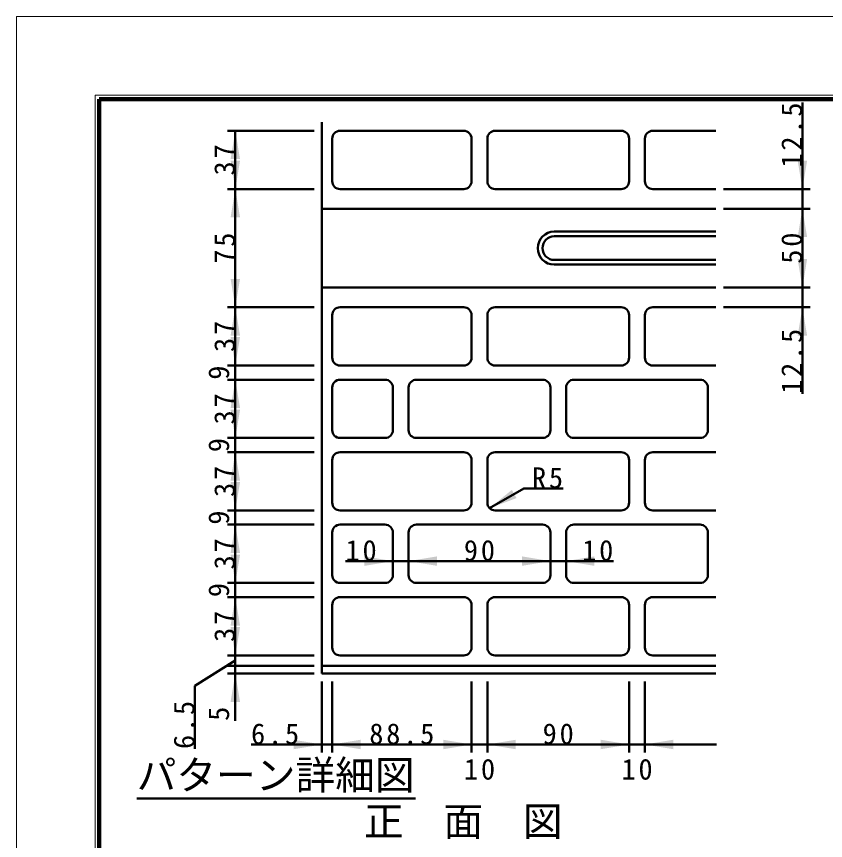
# Model space of a CAD drawing. Units: millimetres, scale not verified, with parts at other scales. Extents: x -2102 to 2102, y -1485 to 1485.
# Drawn here: x -2102 to -1075, y 439 to 1485 of the extents above; entities that cross this region are included whole.
import ezdxf
from ezdxf.enums import TextEntityAlignment as Align

# ---------------------------------------------------------------- set-up
doc = ezdxf.new("R2010")
doc.units = ezdxf.units.MM
doc.header["$LTSCALE"] = 5
doc.layers.add('0-0_V-nasSTD', color=7, linetype='Continuous', lineweight=35)
doc.layers.add('0-1_0', color=7, linetype='Continuous', lineweight=50)
doc.styles.add('ＭＳ ゴシック', font='')
doc.styles.get('ＭＳ ゴシック').set_extended_font_data('MS Gothic')

msp = doc.modelspace()

# ---------------------------------------------------------------- linework, layer by layer
at = {"layer": '0-0_V-nasSTD', "lineweight": 100}
msp.add_line((-1997.5, 1380), (-1997.5, -1380), dxfattribs=at)
at = {"layer": '0-0_V-nasSTD', "lineweight": 50}
msp.add_line((-1714.642, 651), (-1714.642, 1351), dxfattribs=at)
at = {"layer": '0-0_V-nasSTD', "lineweight": 18}
for points in [[(-2102.5, -1485), (-2102.5, 1485), (2102.5, 1485), (2102.5, -1485)], [(-2002.5, -1385), (-2002.5, 1385), (2002.5, 1385), (2002.5, -1385)]]:
    msp.add_lwpolyline(points, close=True, dxfattribs=at)
at = {"layer": '0-0_V-nasSTD', "lineweight": 100}
msp.add_lwpolyline([(1997.5, -1380), (1997.5, 1380), (-1997.5, 1380)], dxfattribs=at)
at = {"layer": '0-0_V-nasSTD'}
for points in [[(-1830.642, 1304), (-1824.642, 1340), (-1818.642, 1304)], [(-1830.642, 1302), (-1824.642, 1266), (-1818.642, 1302)], [(-1110.642, 1302), (-1104.642, 1266), (-1098.642, 1302)], [(-1830.642, 1230), (-1824.642, 1266), (-1818.642, 1230)], [(-1110.642, 1205), (-1104.642, 1241), (-1098.642, 1205)], [(-1110.642, 1177), (-1104.642, 1141), (-1098.642, 1177)], [(-1830.642, 1152), (-1824.642, 1116), (-1818.642, 1152)], [(-1830.642, 1080), (-1824.642, 1116), (-1818.642, 1080)], [(-1110.642, 1080), (-1104.642, 1116), (-1098.642, 1080)], [(-1830.642, 1078), (-1824.642, 1042), (-1818.642, 1078)], [(-1830.642, 988), (-1824.642, 1024), (-1818.642, 988)], [(-1830.642, 986), (-1824.642, 950), (-1818.642, 986)], [(-1830.642, 896), (-1824.642, 932), (-1818.642, 896)], [(-1830.642, 894), (-1824.642, 858), (-1818.642, 894)], [(-1501.713, 860.929), (-1473.536, 884.125), (-1467.536, 873.733)], [(-1830.642, 804), (-1824.642, 840), (-1818.642, 804)], [(-1830.642, 802), (-1824.642, 766), (-1818.642, 802)], [(-1660.642, 787.742), (-1660.642, 799.742), (-1624.642, 793.742)], [(-1604.642, 793.742), (-1568.642, 787.742), (-1568.642, 799.742)], [(-1460.642, 787.742), (-1460.642, 799.742), (-1424.642, 793.742)], [(-1404.642, 793.742), (-1368.642, 787.742), (-1368.642, 799.742)], [(-1830.642, 712), (-1824.642, 748), (-1818.642, 712)], [(-1830.642, 710), (-1824.642, 674), (-1818.642, 710)], [(-1830.642, 615), (-1824.642, 651), (-1818.642, 615)], [(-1750.642, 555), (-1750.642, 567), (-1714.642, 561)], [(-1701.642, 561), (-1665.642, 555), (-1665.642, 567)], [(-1560.642, 555), (-1560.642, 567), (-1524.642, 561)], [(-1504.642, 561), (-1468.642, 555), (-1468.642, 567)], [(-1360.642, 555), (-1360.642, 567), (-1324.642, 561)], [(-1304.642, 561), (-1268.642, 555), (-1268.642, 567)]]:
    msp.add_solid(points, dxfattribs=at)
at = {"layer": '0-1_0'}
for p, q in [((-1104.642, 1266), (-1104.642, 1376)), ((-1724.642, 1340), (-1834.642, 1340)), ((-1824.642, 1266), (-1824.642, 1340)), ((-1534.642, 1340), (-1691.642, 1340)), ((-1334.642, 1340), (-1494.642, 1340)), ((-1214.642, 1340), (-1294.642, 1340)), ((-1701.642, 1330), (-1701.642, 1276)), ((-1524.642, 1276), (-1524.642, 1330)), ((-1504.642, 1330), (-1504.642, 1276)), ((-1324.642, 1276), (-1324.642, 1330)), ((-1304.642, 1330), (-1304.642, 1276)), ((-1724.642, 1266), (-1834.642, 1266)), ((-1824.642, 1116), (-1824.642, 1266)), ((-1691.642, 1266), (-1534.642, 1266)), ((-1494.642, 1266), (-1334.642, 1266)), ((-1294.642, 1266), (-1214.642, 1266)), ((-1204.642, 1266), (-1094.642, 1266)), ((-1104.642, 1241), (-1104.642, 1266)), ((-1214.642, 1241), (-1714.642, 1241)), ((-1204.642, 1241), (-1094.642, 1241)), ((-1104.642, 1141), (-1104.642, 1241)), ((-1419.642, 1212), (-1214.642, 1212)), ((-1419.642, 1206), (-1214.642, 1206)), ((-1419.642, 1176), (-1214.642, 1176)), ((-1419.642, 1170), (-1214.642, 1170)), ((-1714.642, 1141), (-1214.642, 1141)), ((-1204.642, 1141), (-1094.642, 1141)), ((-1104.642, 1116), (-1104.642, 1141)), ((-1724.642, 1116), (-1834.642, 1116)), ((-1824.642, 1042), (-1824.642, 1116)), ((-1691.642, 1116), (-1534.642, 1116)), ((-1494.642, 1116), (-1334.642, 1116)), ((-1294.642, 1116), (-1214.642, 1116)), ((-1204.642, 1116), (-1094.642, 1116)), ((-1104.642, 1006), (-1104.642, 1116)), ((-1701.642, 1052), (-1701.642, 1106)), ((-1524.642, 1106), (-1524.642, 1052)), ((-1504.642, 1052), (-1504.642, 1106)), ((-1324.642, 1106), (-1324.642, 1052)), ((-1304.642, 1052), (-1304.642, 1106)), ((-1724.642, 1042), (-1834.642, 1042)), ((-1824.642, 1024), (-1824.642, 1042)), ((-1534.642, 1042), (-1691.642, 1042)), ((-1334.642, 1042), (-1494.642, 1042)), ((-1214.642, 1042), (-1294.642, 1042)), ((-1724.642, 1024), (-1834.642, 1024)), ((-1824.642, 950), (-1824.642, 1024)), ((-1634.642, 1024), (-1691.642, 1024)), ((-1434.642, 1024), (-1594.642, 1024)), ((-1234.642, 1024), (-1394.642, 1024)), ((-1701.642, 1014), (-1701.642, 960)), ((-1624.642, 960), (-1624.642, 1014)), ((-1604.642, 1014), (-1604.642, 960)), ((-1424.642, 960), (-1424.642, 1014)), ((-1404.642, 1014), (-1404.642, 960)), ((-1224.642, 960), (-1224.642, 1014)), ((-1724.642, 950), (-1834.642, 950)), ((-1724.642, 950), (-1834.642, 950)), ((-1824.642, 932), (-1824.642, 950)), ((-1691.642, 950), (-1634.642, 950)), ((-1594.642, 950), (-1434.642, 950)), ((-1394.642, 950), (-1234.642, 950)), ((-1724.642, 932), (-1834.642, 932)), ((-1824.642, 858), (-1824.642, 932)), ((-1534.642, 932), (-1691.642, 932)), ((-1334.642, 932), (-1494.642, 932)), ((-1214.642, 932), (-1294.642, 932)), ((-1701.642, 922), (-1701.642, 868)), ((-1524.642, 868), (-1524.642, 922)), ((-1504.642, 922), (-1504.642, 868)), ((-1324.642, 868), (-1324.642, 922)), ((-1304.642, 922), (-1304.642, 868)), ((-1458.412, 885.929), (-1501.713, 860.929)), ((-1408.412, 885.929), (-1458.412, 885.929)), ((-1724.642, 858), (-1834.642, 858)), ((-1724.642, 858), (-1834.642, 858)), ((-1824.642, 840), (-1824.642, 858)), ((-1691.642, 858), (-1534.642, 858)), ((-1494.642, 858), (-1334.642, 858)), ((-1294.642, 858), (-1214.642, 858)), ((-1724.642, 840), (-1834.642, 840)), ((-1824.642, 766), (-1824.642, 840)), ((-1634.642, 840), (-1691.642, 840)), ((-1434.642, 840), (-1594.642, 840)), ((-1234.642, 840), (-1394.642, 840)), ((-1701.642, 830), (-1701.642, 776)), ((-1624.642, 776), (-1624.642, 830)), ((-1604.642, 830), (-1604.642, 776)), ((-1424.642, 776), (-1424.642, 830)), ((-1404.642, 830), (-1404.642, 776)), ((-1224.642, 776), (-1224.642, 830)), ((-1684.642, 793.742), (-1624.642, 793.742)), ((-1624.642, 793.742), (-1604.642, 793.742)), ((-1604.642, 793.742), (-1424.642, 793.742)), ((-1424.642, 793.742), (-1404.642, 793.742)), ((-1344.642, 793.742), (-1404.642, 793.742)), ((-1724.642, 766), (-1834.642, 766)), ((-1724.642, 766), (-1834.642, 766)), ((-1824.642, 748), (-1824.642, 766)), ((-1691.642, 766), (-1634.642, 766)), ((-1594.642, 766), (-1434.642, 766)), ((-1394.642, 766), (-1234.642, 766)), ((-1724.642, 748), (-1834.642, 748)), ((-1534.642, 748), (-1691.642, 748)), ((-1334.642, 748), (-1494.642, 748)), ((-1214.642, 748), (-1294.642, 748)), ((-1701.642, 738), (-1701.642, 684)), ((-1524.642, 684), (-1524.642, 738)), ((-1504.642, 738), (-1504.642, 684)), ((-1324.642, 684), (-1324.642, 738)), ((-1304.642, 738), (-1304.642, 684)), ((-1724.642, 674), (-1834.642, 674)), ((-1691.642, 674), (-1534.642, 674)), ((-1494.642, 674), (-1334.642, 674)), ((-1294.642, 674), (-1214.642, 674)), ((-1876.178, 635.284), (-1824.642, 667.5)), ((-1724.642, 661), (-1834.642, 661)), ((-1824.642, 651), (-1824.642, 661)), ((-1714.642, 661), (-1214.642, 661)), ((-1724.642, 651), (-1834.642, 651)), ((-1824.642, 591), (-1824.642, 651)), ((-1714.642, 651), (-1214.642, 651)), ((-1714.642, 641), (-1714.642, 551)), ((-1701.642, 641), (-1701.642, 551)), ((-1524.642, 641), (-1524.642, 551)), ((-1504.642, 641), (-1504.642, 551)), ((-1324.642, 641), (-1324.642, 551)), ((-1304.642, 641), (-1304.642, 551)), ((-1876.178, 555.284), (-1876.178, 635.284)), ((-1804.642, 561), (-1714.642, 561)), ((-1714.642, 561), (-1701.642, 561)), ((-1701.642, 561), (-1524.642, 561)), ((-1524.642, 561), (-1504.642, 561)), ((-1504.642, 561), (-1324.642, 561)), ((-1324.642, 561), (-1304.642, 561)), ((-1304.642, 561), (-1213.642, 561)), ((-1949.821, 492.611), (-1595.811, 492.611))]:
    msp.add_line(p, q, dxfattribs=at)
msp.add_lwpolyline([(-1824.642, 661), (-1824.642, 674), (-1824.642, 748)], dxfattribs=at)
for centre, radius, start, end in [((-1691.642, 1330), 10, 90, 180), ((-1534.642, 1330), 10, 0, 90), ((-1494.642, 1330), 10, 90, 180), ((-1334.642, 1330), 10, 0, 90), ((-1294.642, 1330), 10, 90, 180), ((-1691.642, 1276), 10, 180, 270), ((-1534.642, 1276), 10, 270, 0), ((-1494.642, 1276), 10, 180, 270), ((-1334.642, 1276), 10, 270, 0), ((-1294.642, 1276), 10, 180, 270), ((-1419.642, 1191), 21, 90, 270), ((-1419.642, 1191), 15, 90, 270), ((-1691.642, 1106), 10, 90, 180), ((-1534.642, 1106), 10, 0, 90), ((-1494.642, 1106), 10, 90, 180), ((-1334.642, 1106), 10, 0, 90), ((-1294.642, 1106), 10, 90, 180), ((-1691.642, 1052), 10, 180, 270), ((-1534.642, 1052), 10, 270, 0), ((-1494.642, 1052), 10, 180, 270), ((-1334.642, 1052), 10, 270, 0), ((-1294.642, 1052), 10, 180, 270), ((-1691.642, 1014), 10, 90, 180), ((-1634.642, 1014), 10, 0, 90), ((-1594.642, 1014), 10, 90, 180), ((-1434.642, 1014), 10, 0, 90), ((-1394.642, 1014), 10, 90, 180), ((-1234.642, 1014), 10, 0, 90), ((-1691.642, 960), 10, 180, 270), ((-1634.642, 960), 10, 270, 0), ((-1594.642, 960), 10, 180, 270), ((-1434.642, 960), 10, 270, 0), ((-1394.642, 960), 10, 180, 270), ((-1234.642, 960), 10, 270, 0), ((-1691.642, 922), 10, 90, 180), ((-1534.642, 922), 10, 0, 90), ((-1494.642, 922), 10, 90, 180), ((-1334.642, 922), 10, 0, 90), ((-1294.642, 922), 10, 90, 180), ((-1691.642, 868), 10, 180, 270), ((-1534.642, 868), 10, 270, 0), ((-1494.642, 868), 10, 180, 270), ((-1334.642, 868), 10, 270, 0), ((-1294.642, 868), 10, 180, 270), ((-1691.642, 830), 10, 90, 180), ((-1634.642, 830), 10, 0, 90), ((-1594.642, 830), 10, 90, 180), ((-1434.642, 830), 10, 0, 90), ((-1394.642, 830), 10, 90, 180), ((-1234.642, 830), 10, 0, 90), ((-1691.642, 776), 10, 180, 270), ((-1634.642, 776), 10, 270, 0), ((-1594.642, 776), 10, 180, 270), ((-1434.642, 776), 10, 270, 0), ((-1394.642, 776), 10, 180, 270), ((-1234.642, 776), 10, 270, 0), ((-1691.642, 738), 10, 90, 180), ((-1534.642, 738), 10, 0, 90), ((-1494.642, 738), 10, 90, 180), ((-1334.642, 738), 10, 0, 90), ((-1294.642, 738), 10, 90, 180), ((-1691.642, 684), 10, 180, 270), ((-1534.642, 684), 10, 270, 0), ((-1494.642, 684), 10, 180, 270), ((-1334.642, 684), 10, 270, 0), ((-1294.642, 684), 10, 180, 270)]:
    msp.add_arc(centre, radius, start, end, dxfattribs=at)

# ---------------------------------------------------------------- texts
at = {"layer": '0-0_V-nasSTD', "style": 'ＭＳ ゴシック'}
for s, p in [('9', (-1824.642, 1024)), ('9', (-1824.642, 932)), ('9', (-1824.642, 840)), ('9', (-1824.642, 748)), ('5', (-1824.642, 591))]:
    msp.add_text(s, height=26.39, rotation=90, dxfattribs=at).set_placement(p, align=Align.BOTTOM_LEFT)
for s, p in [('パターン詳細図', (-1949.821, 492.611)), ('正\u3000面\u3000図', (-1661.127, 433.874))]:
    msp.add_text(s, height=36.95, dxfattribs=at).set_placement(p, align=Align.BOTTOM_LEFT)
at = {"layer": '0-0_V-nasSTD', "char_height": 26.39, "attachment_point": 7, "rotation": 90, "style": 'ＭＳ ゴシック'}
for s, insert in [('\\T1.2;12.5', (-1104.642, 1293.2)), ('\\T1.2;37', (-1824.642, 1283.2)), ('\\T1.2;75', (-1824.642, 1171.2)), ('\\T1.2;50', (-1104.642, 1171.2)), ('\\T1.2;37', (-1824.642, 1059.2)), ('\\T1.2;12.5', (-1104.642, 1006)), ('\\T1.2;37', (-1824.642, 967.2)), ('\\T1.2;37', (-1824.642, 875.2)), ('\\T1.2;37', (-1824.642, 783.2)), ('\\T1.2;37', (-1824.642, 691.2)), ('\\T1.2;6.5', (-1876.178, 555.284))]:
    msp.add_mtext(s, dxfattribs=dict(at, insert=insert))
at = {"layer": '0-0_V-nasSTD', "char_height": 26.39, "attachment_point": 7, "style": 'ＭＳ ゴシック'}
for s, insert in [('\\T1.2;R5', (-1448.012, 885.929)), ('\\T1.2;10', (-1684.642, 793.742)), ('\\T1.2;90', (-1534.442, 793.742)), ('\\T1.2;10', (-1384.242, 793.742)), ('\\T1.2;6.5', (-1804.642, 561)), ('\\T1.2;88.5', (-1654.542, 561)), ('\\T1.2;90', (-1434.442, 561)), ('\\T1.2;10', (-1534.297, 516)), ('\\T1.2;10', (-1334.297, 516))]:
    msp.add_mtext(s, dxfattribs=dict(at, insert=insert))

doc.saveas('drawing.dxf')
